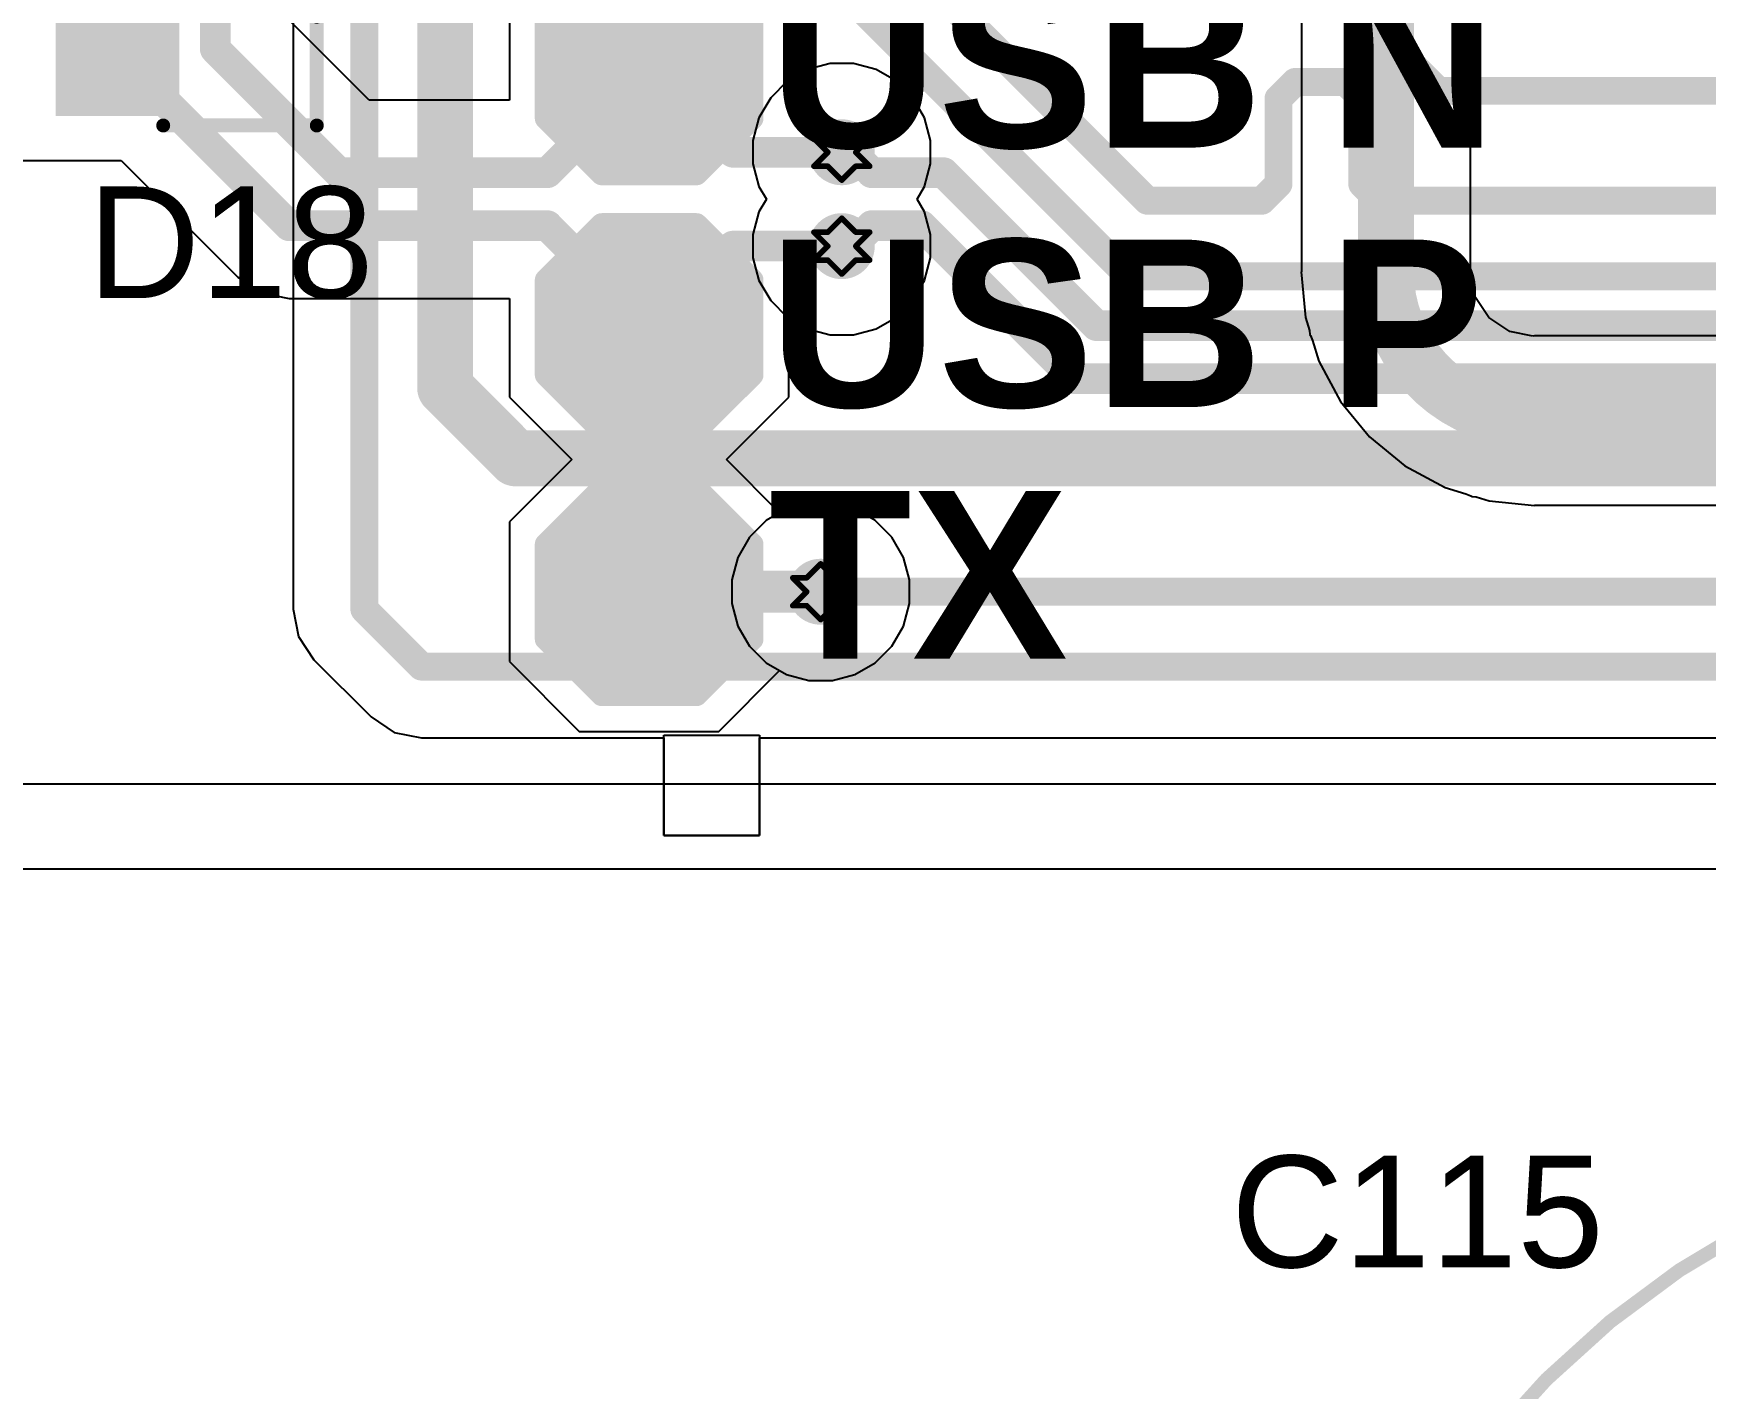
# Model space of a CAD drawing. Header units: inches. Extents: x -3 to 5437, y -3 to 5435.
# Drawn here: x 32.42 to 47.63, y 78.93 to 91.26 of the extents above; entities that cross this region are included whole.
import ezdxf

# ---------------------------------------------------------------- set-up
doc = ezdxf.new("R2010")
doc.units = ezdxf.units.IN
for name, color, linetype in [('Bottom Layer', 5, 'Continuous'), ('Drill Drawing', 1, 'Continuous'), ('GND', 16, 'Continuous'), ('PWR', 76, 'Continuous'), ('Top Layer', 1, 'Continuous'), ('Top Overlay', 2, 'Continuous'), ('Top Paste', 8, 'Continuous'), ('Top Solder', 216, 'Continuous'), ('Via Holes', 16, 'Continuous')]:
    doc.layers.add(name, color=color, linetype=linetype)
doc.styles.add('Arial', font='', dxfattribs={"height": 0.2})
doc.styles.add('Arial_Bold', font='', dxfattribs={"height": 0.2})
doc.styles.get('Arial').set_extended_font_data('Arial')
doc.styles.get('Arial_Bold').set_extended_font_data('Arial', bold=True)

# ---------------------------------------------------------------- blocks, each defined once
blk = doc.blocks.new('SCCU25B256SRB_36')
at = {"layer": 'Top Overlay'}
blk.add_lwpolyline([(8, 0, 0.127, 0.127, 1), (-8, 0, 0.127, 0.127, 1)], format="xyseb", close=True, dxfattribs=at)
blk = doc.blocks.new('T__________83')
at = {"layer": 'Top Layer'}
blk.add_hatch(color=1, dxfattribs=at).paths.add_polyline_path([(0.381, 0.762), (-0.381, 0.762), (-0.762, 0.381), (-0.762, -0.381), (-0.381, -0.762), (0.381, -0.762), (0.762, -0.381), (0.762, 0.381)])
at = {"layer": 'Top Paste'}
blk.add_hatch(color=8, dxfattribs=at).paths.add_polyline_path([(0.381, 0.762), (-0.381, 0.762), (-0.762, 0.381), (-0.762, -0.381), (-0.381, -0.762), (0.381, -0.762), (0.762, -0.381), (0.762, 0.381)])
at = {"layer": 'Top Solder'}
blk.add_hatch(color=216, dxfattribs=at).paths.add_polyline_path([(0.432, 0.864), (-0.432, 0.864), (-0.864, 0.432), (-0.864, -0.432), (-0.432, -0.864), (0.432, -0.864), (0.864, -0.432), (0.864, 0.432)])
at = {"layer": 'Top Overlay'}
for points in [[(-0.94, 0.432, 0.2, 0.2, 0), (-0.432, 0.94, 0.2, 0.2, 0)], [(-0.432, 0.94, 0.2, 0.2, 0), (0.432, 0.94, 0.2, 0.2, 0)], [(0.432, 0.94, 0.2, 0.2, 0), (0.94, 0.432, 0.2, 0.2, 0)], [(-0.94, -0.432, 0.2, 0.2, 0), (-0.94, 0.432, 0.2, 0.2, 0)], [(0.94, -0.432, 0.2, 0.2, 0), (0.94, 0.432, 0.2, 0.2, 0)], [(-0.94, -0.432, 0.2, 0.2, 0), (-0.432, -0.94, 0.2, 0.2, 0)], [(0.432, -0.94, 0.2, 0.2, 0), (0.94, -0.432, 0.2, 0.2, 0)], [(-0.432, -0.94, 0.2, 0.2, 0), (0.432, -0.94, 0.2, 0.2, 0)]]:
    blk.add_lwpolyline(points, format="xyseb", dxfattribs=at)
for points in [[(-0.482, 0.94, 0.1, 0.1, 1), (-0.382, 0.94, 0.1, 0.1, 1)], [(-0.482, 0.94, 0.1, 0.1, 1), (-0.382, 0.94, 0.1, 0.1, 1)], [(0.382, 0.94, 0.1, 0.1, 1), (0.482, 0.94, 0.1, 0.1, 1)], [(0.382, 0.94, 0.1, 0.1, 1), (0.482, 0.94, 0.1, 0.1, 1)], [(-0.99, 0.432, 0.1, 0.1, 1), (-0.89, 0.432, 0.1, 0.1, 1)], [(-0.99, 0.432, 0.1, 0.1, 1), (-0.89, 0.432, 0.1, 0.1, 1)], [(0.89, 0.432, 0.1, 0.1, 1), (0.99, 0.432, 0.1, 0.1, 1)], [(0.89, 0.432, 0.1, 0.1, 1), (0.99, 0.432, 0.1, 0.1, 1)], [(-0.99, -0.432, 0.1, 0.1, 1), (-0.89, -0.432, 0.1, 0.1, 1)], [(-0.99, -0.432, 0.1, 0.1, 1), (-0.89, -0.432, 0.1, 0.1, 1)], [(0.89, -0.432, 0.1, 0.1, 1), (0.99, -0.432, 0.1, 0.1, 1)], [(0.89, -0.432, 0.1, 0.1, 1), (0.99, -0.432, 0.1, 0.1, 1)], [(-0.482, -0.94, 0.1, 0.1, 1), (-0.382, -0.94, 0.1, 0.1, 1)], [(-0.482, -0.94, 0.1, 0.1, 1), (-0.382, -0.94, 0.1, 0.1, 1)], [(0.382, -0.94, 0.1, 0.1, 1), (0.482, -0.94, 0.1, 0.1, 1)], [(0.382, -0.94, 0.1, 0.1, 1), (0.482, -0.94, 0.1, 0.1, 1)]]:
    blk.add_lwpolyline(points, format="xyseb", close=True, dxfattribs=at)
blk = doc.blocks.new('T__________84')
at = {"layer": 'Top Layer'}
blk.add_hatch(color=1, dxfattribs=at).paths.add_polyline_path([(0.381, 0.762), (-0.381, 0.762), (-0.762, 0.381), (-0.762, -0.381), (-0.381, -0.762), (0.381, -0.762), (0.762, -0.381), (0.762, 0.381)])
at = {"layer": 'Top Paste'}
blk.add_hatch(color=8, dxfattribs=at).paths.add_polyline_path([(0.381, 0.762), (-0.381, 0.762), (-0.762, 0.381), (-0.762, -0.381), (-0.381, -0.762), (0.381, -0.762), (0.762, -0.381), (0.762, 0.381)])
at = {"layer": 'Top Solder'}
blk.add_hatch(color=216, dxfattribs=at).paths.add_polyline_path([(0.432, 0.864), (-0.432, 0.864), (-0.864, 0.432), (-0.864, -0.432), (-0.432, -0.864), (0.432, -0.864), (0.864, -0.432), (0.864, 0.432)])
at = {"layer": 'Top Overlay'}
for points in [[(-0.94, 0.432, 0.2, 0.2, 0), (-0.432, 0.94, 0.2, 0.2, 0)], [(-0.432, 0.94, 0.2, 0.2, 0), (0.432, 0.94, 0.2, 0.2, 0)], [(0.432, 0.94, 0.2, 0.2, 0), (0.94, 0.432, 0.2, 0.2, 0)], [(-0.94, -0.432, 0.2, 0.2, 0), (-0.94, 0.432, 0.2, 0.2, 0)], [(0.94, -0.432, 0.2, 0.2, 0), (0.94, 0.432, 0.2, 0.2, 0)], [(-0.94, -0.432, 0.2, 0.2, 0), (-0.432, -0.94, 0.2, 0.2, 0)], [(0.432, -0.94, 0.2, 0.2, 0), (0.94, -0.432, 0.2, 0.2, 0)], [(-0.432, -0.94, 0.2, 0.2, 0), (0.432, -0.94, 0.2, 0.2, 0)]]:
    blk.add_lwpolyline(points, format="xyseb", dxfattribs=at)
for points in [[(-0.482, 0.94, 0.1, 0.1, 1), (-0.382, 0.94, 0.1, 0.1, 1)], [(-0.482, 0.94, 0.1, 0.1, 1), (-0.382, 0.94, 0.1, 0.1, 1)], [(0.382, 0.94, 0.1, 0.1, 1), (0.482, 0.94, 0.1, 0.1, 1)], [(0.382, 0.94, 0.1, 0.1, 1), (0.482, 0.94, 0.1, 0.1, 1)], [(-0.99, 0.432, 0.1, 0.1, 1), (-0.89, 0.432, 0.1, 0.1, 1)], [(-0.99, 0.432, 0.1, 0.1, 1), (-0.89, 0.432, 0.1, 0.1, 1)], [(0.89, 0.432, 0.1, 0.1, 1), (0.99, 0.432, 0.1, 0.1, 1)], [(0.89, 0.432, 0.1, 0.1, 1), (0.99, 0.432, 0.1, 0.1, 1)], [(-0.99, -0.432, 0.1, 0.1, 1), (-0.89, -0.432, 0.1, 0.1, 1)], [(-0.99, -0.432, 0.1, 0.1, 1), (-0.89, -0.432, 0.1, 0.1, 1)], [(0.89, -0.432, 0.1, 0.1, 1), (0.99, -0.432, 0.1, 0.1, 1)], [(0.89, -0.432, 0.1, 0.1, 1), (0.99, -0.432, 0.1, 0.1, 1)], [(-0.482, -0.94, 0.1, 0.1, 1), (-0.382, -0.94, 0.1, 0.1, 1)], [(-0.482, -0.94, 0.1, 0.1, 1), (-0.382, -0.94, 0.1, 0.1, 1)], [(0.382, -0.94, 0.1, 0.1, 1), (0.482, -0.94, 0.1, 0.1, 1)], [(0.382, -0.94, 0.1, 0.1, 1), (0.482, -0.94, 0.1, 0.1, 1)]]:
    blk.add_lwpolyline(points, format="xyseb", close=True, dxfattribs=at)
blk = doc.blocks.new('T__________85')
at = {"layer": 'Top Layer'}
blk.add_hatch(color=1, dxfattribs=at).paths.add_polyline_path([(0.381, 0.762), (-0.381, 0.762), (-0.762, 0.381), (-0.762, -0.381), (-0.381, -0.762), (0.381, -0.762), (0.762, -0.381), (0.762, 0.381)])
at = {"layer": 'Top Paste'}
blk.add_hatch(color=8, dxfattribs=at).paths.add_polyline_path([(0.381, 0.762), (-0.381, 0.762), (-0.762, 0.381), (-0.762, -0.381), (-0.381, -0.762), (0.381, -0.762), (0.762, -0.381), (0.762, 0.381)])
at = {"layer": 'Top Solder'}
blk.add_hatch(color=216, dxfattribs=at).paths.add_polyline_path([(0.432, 0.864), (-0.432, 0.864), (-0.864, 0.432), (-0.864, -0.432), (-0.432, -0.864), (0.432, -0.864), (0.864, -0.432), (0.864, 0.432)])
at = {"layer": 'Top Overlay'}
for points in [[(-0.94, 0.432, 0.2, 0.2, 0), (-0.432, 0.94, 0.2, 0.2, 0)], [(-0.432, 0.94, 0.2, 0.2, 0), (0.432, 0.94, 0.2, 0.2, 0)], [(0.432, 0.94, 0.2, 0.2, 0), (0.94, 0.432, 0.2, 0.2, 0)], [(-0.94, -0.432, 0.2, 0.2, 0), (-0.94, 0.432, 0.2, 0.2, 0)], [(0.94, -0.432, 0.2, 0.2, 0), (0.94, 0.432, 0.2, 0.2, 0)], [(-0.94, -0.432, 0.2, 0.2, 0), (-0.432, -0.94, 0.2, 0.2, 0)], [(0.432, -0.94, 0.2, 0.2, 0), (0.94, -0.432, 0.2, 0.2, 0)], [(-0.432, -0.94, 0.2, 0.2, 0), (0.432, -0.94, 0.2, 0.2, 0)]]:
    blk.add_lwpolyline(points, format="xyseb", dxfattribs=at)
for points in [[(-0.482, 0.94, 0.1, 0.1, 1), (-0.382, 0.94, 0.1, 0.1, 1)], [(-0.482, 0.94, 0.1, 0.1, 1), (-0.382, 0.94, 0.1, 0.1, 1)], [(0.382, 0.94, 0.1, 0.1, 1), (0.482, 0.94, 0.1, 0.1, 1)], [(0.382, 0.94, 0.1, 0.1, 1), (0.482, 0.94, 0.1, 0.1, 1)], [(-0.99, 0.432, 0.1, 0.1, 1), (-0.89, 0.432, 0.1, 0.1, 1)], [(-0.99, 0.432, 0.1, 0.1, 1), (-0.89, 0.432, 0.1, 0.1, 1)], [(0.89, 0.432, 0.1, 0.1, 1), (0.99, 0.432, 0.1, 0.1, 1)], [(0.89, 0.432, 0.1, 0.1, 1), (0.99, 0.432, 0.1, 0.1, 1)], [(-0.99, -0.432, 0.1, 0.1, 1), (-0.89, -0.432, 0.1, 0.1, 1)], [(-0.99, -0.432, 0.1, 0.1, 1), (-0.89, -0.432, 0.1, 0.1, 1)], [(0.89, -0.432, 0.1, 0.1, 1), (0.99, -0.432, 0.1, 0.1, 1)], [(0.89, -0.432, 0.1, 0.1, 1), (0.99, -0.432, 0.1, 0.1, 1)], [(-0.482, -0.94, 0.1, 0.1, 1), (-0.382, -0.94, 0.1, 0.1, 1)], [(-0.482, -0.94, 0.1, 0.1, 1), (-0.382, -0.94, 0.1, 0.1, 1)], [(0.382, -0.94, 0.1, 0.1, 1), (0.482, -0.94, 0.1, 0.1, 1)], [(0.382, -0.94, 0.1, 0.1, 1), (0.482, -0.94, 0.1, 0.1, 1)]]:
    blk.add_lwpolyline(points, format="xyseb", close=True, dxfattribs=at)
blk = doc.blocks.new('S___23_203')
at = {"layer": 'Top Layer'}
for points in [[(-0.41, 1.46), (0.41, 1.46), (0.41, 0.54), (-0.41, 0.54)], [(-1.36, -0.54), (-0.54, -0.54), (-0.54, -1.46), (-1.36, -1.46)], [(0.54, -0.54), (1.36, -0.54), (1.36, -1.46), (0.54, -1.46)]]:
    blk.add_hatch(color=1, dxfattribs=at).paths.add_polyline_path(points)
at = {"layer": 'Top Paste'}
for points in [[(-0.41, 1.46), (0.41, 1.46), (0.41, 0.54), (-0.41, 0.54)], [(-1.36, -0.54), (-0.54, -0.54), (-0.54, -1.46), (-1.36, -1.46)], [(0.54, -0.54), (1.36, -0.54), (1.36, -1.46), (0.54, -1.46)]]:
    blk.add_hatch(color=8, dxfattribs=at).paths.add_polyline_path(points)
at = {"layer": 'Top Solder'}
for points in [[(-0.512, 1.562), (0.512, 1.562), (0.512, 0.438), (-0.512, 0.438)], [(-1.462, -0.438), (-0.438, -0.438), (-0.438, -1.562), (-1.462, -1.562)], [(0.438, -0.438), (1.462, -0.438), (1.462, -1.562), (0.438, -1.562)]]:
    blk.add_hatch(color=216, dxfattribs=at).paths.add_polyline_path(points)
at = {"layer": 'Top Overlay'}
for points in [[(-1.549, -0.584, 0.127, 0.127, 0), (-1.549, 0.813, 0.127, 0.127, 0)], [(-0.559, 0.813, 0.127, 0.127, 0), (-1.549, 0.813, 0.127, 0.127, 0)], [(1.549, 0.813, 0.127, 0.127, 0), (0.559, 0.813, 0.127, 0.127, 0)], [(1.549, -0.584, 0.127, 0.127, 0), (1.549, 0.813, 0.127, 0.127, 0)], [(0.33, -0.787, 0.127, 0.127, 0), (-0.33, -0.787, 0.127, 0.127, 0)], [(-1.549, -1.168, 0.127, 0.127, 0), (-1.676, -1.041, 0.127, 0.127, 0)], [(-1.676, -1.295, 0.127, 0.127, 0), (-1.676, -1.041, 0.127, 0.127, 0)], [(-1.676, -1.295, 0.127, 0.127, 0), (-1.549, -1.168, 0.127, 0.127, 0)]]:
    blk.add_lwpolyline(points, format="xyseb", dxfattribs=at)
for points in [[(-1.581, 0.813, 0.0635, 0.0635, 1), (-1.518, 0.813, 0.0635, 0.0635, 1)], [(-1.581, 0.813, 0.0635, 0.0635, 1), (-1.518, 0.813, 0.0635, 0.0635, 1)], [(-0.591, 0.813, 0.0635, 0.0635, 1), (-0.527, 0.813, 0.0635, 0.0635, 1)], [(0.527, 0.813, 0.0635, 0.0635, 1), (0.591, 0.813, 0.0635, 0.0635, 1)], [(1.518, 0.813, 0.0635, 0.0635, 1), (1.581, 0.813, 0.0635, 0.0635, 1)], [(1.518, 0.813, 0.0635, 0.0635, 1), (1.581, 0.813, 0.0635, 0.0635, 1)], [(-1.581, -0.584, 0.0635, 0.0635, 1), (-1.518, -0.584, 0.0635, 0.0635, 1)], [(1.518, -0.584, 0.0635, 0.0635, 1), (1.581, -0.584, 0.0635, 0.0635, 1)], [(-0.362, -0.787, 0.0635, 0.0635, 1), (-0.298, -0.787, 0.0635, 0.0635, 1)], [(0.298, -0.787, 0.0635, 0.0635, 1), (0.362, -0.787, 0.0635, 0.0635, 1)], [(-1.708, -1.041, 0.0635, 0.0635, 1), (-1.645, -1.041, 0.0635, 0.0635, 1)], [(-1.708, -1.041, 0.0635, 0.0635, 1), (-1.645, -1.041, 0.0635, 0.0635, 1)], [(-1.581, -1.168, 0.0635, 0.0635, 1), (-1.518, -1.168, 0.0635, 0.0635, 1)], [(-1.581, -1.168, 0.0635, 0.0635, 1), (-1.518, -1.168, 0.0635, 0.0635, 1)], [(-1.708, -1.295, 0.0635, 0.0635, 1), (-1.645, -1.295, 0.0635, 0.0635, 1)], [(-1.708, -1.295, 0.0635, 0.0635, 1), (-1.645, -1.295, 0.0635, 0.0635, 1)]]:
    blk.add_lwpolyline(points, format="xyseb", close=True, dxfattribs=at)

msp = doc.modelspace()

# ---------------------------------------------------------------- hatches: boundary and pattern name
at = {"layer": 'Bottom Layer'}
h = msp.add_hatch(color=5, dxfattribs=at)
edge = h.paths.add_edge_path()
edge.add_arc((39.776, 90.18), 0.3, 0, 360)
h = msp.add_hatch(color=5, dxfattribs=at)
edge = h.paths.add_edge_path()
edge.add_arc((39.776, 89.326), 0.3, 0, 360)
h = msp.add_hatch(color=5, dxfattribs=at)
edge = h.paths.add_edge_path()
edge.add_arc((39.584, 86.182), 0.3, 0, 360)
at = {"layer": 'GND'}
h = msp.add_hatch(color=16, dxfattribs=at)
edge = h.paths.add_edge_path()
edge.add_arc((39.776, 90.18), 0.3, 0, 360)
h = msp.add_hatch(color=16, dxfattribs=at)
edge = h.paths.add_edge_path()
edge.add_arc((39.776, 89.326), 0.3, 0, 360)
h = msp.add_hatch(color=16, dxfattribs=at)
edge = h.paths.add_edge_path()
edge.add_arc((39.584, 86.182), 0.3, 0, 360)
at = {"layer": 'PWR'}
h = msp.add_hatch(color=76, dxfattribs=at)
edge = h.paths.add_edge_path()
edge.add_arc((39.776, 90.18), 0.3, 0, 360)
h = msp.add_hatch(color=76, dxfattribs=at)
edge = h.paths.add_edge_path()
edge.add_arc((39.776, 89.326), 0.3, 0, 360)
h = msp.add_hatch(color=76, dxfattribs=at)
edge = h.paths.add_edge_path()
edge.add_arc((39.584, 86.182), 0.3, 0, 360)
at = {"layer": 'Top Layer'}
h = msp.add_hatch(color=1, dxfattribs=at)
edge = h.paths.add_edge_path()
edge.add_arc((39.776, 90.18), 0.3, 0, 360)
h = msp.add_hatch(color=1, dxfattribs=at)
edge = h.paths.add_edge_path()
edge.add_arc((39.776, 89.326), 0.3, 0, 360)
h = msp.add_hatch(color=1, dxfattribs=at)
edge = h.paths.add_edge_path()
edge.add_arc((39.584, 86.182), 0.3, 0, 360)
at = {"layer": 'Via Holes'}
h = msp.add_hatch(color=7, dxfattribs=at)
edge = h.paths.add_edge_path()
edge.add_arc((39.776, 90.18), 0.15, 0, 360)
h = msp.add_hatch(color=7, dxfattribs=at)
edge = h.paths.add_edge_path()
edge.add_arc((39.776, 89.326), 0.15, 0, 360)
h = msp.add_hatch(color=7, dxfattribs=at)
edge = h.paths.add_edge_path()
edge.add_arc((39.584, 86.182), 0.15, 0, 360)

# ---------------------------------------------------------------- linework, layer by layer
at = {"layer": 'Bottom Layer'}
for p, q in [((34.786, 96.762), (34.786, 86.022)), ((34.786, 86.022), (34.835, 85.774)), ((34.835, 85.774), (34.975, 85.564)), ((34.975, 85.564), (35.496, 85.043)), ((35.496, 85.043), (35.706, 84.903)), ((35.706, 84.903), (35.954, 84.854)), ((38.158, 83.964), (38.158, 84.878)), ((38.158, 84.878), (39.027, 84.878)), ((39.027, 84.878), (39.027, 83.964)), ((35.954, 84.854), (38.158, 84.854)), ((38.158, 84.854), (38.158, 83.964)), ((39.027, 83.964), (39.027, 84.854)), ((39.027, 84.854), (63.81, 84.854)), ((39.027, 83.964), (38.158, 83.964)), ((38.158, 83.964), (39.027, 83.964))]:
    msp.add_line(p, q, dxfattribs=at)
for points in [[(35.433, 86.022, 0.254, 0.254, 0), (35.433, 97.257, 0.254, 0.254, 0)], [(36.168, 88.037, 0.508, 0.508, 0), (36.168, 95.723, 0.508, 0.508, 0)], [(40.006, 92.289, 0.254, 0.254, 0), (42.556, 89.739, 0.254, 0.254, 0)], [(39.483, 91.956, 0.254, 0.254, 0), (42.387, 89.052, 0.254, 0.254, 0)], [(44.45, 91.491, 0.254, 0.254, 0), (45.202, 90.739, 0.254, 0.254, 0)], [(43.749, 90.668, 0.254, 0.254, 0), (43.901, 90.82, 0.254, 0.254, 0)], [(43.901, 90.82, 0.254, 0.254, 0), (44.358, 90.82, 0.254, 0.254, 0)], [(44.358, 90.82, 0.254, 0.254, 0), (44.511, 90.668, 0.254, 0.254, 0)], [(45.202, 90.739, 0.254, 0.254, 0), (50.501, 90.739, 0.254, 0.254, 0)], [(43.749, 89.892, 0.254, 0.254, 0), (43.749, 90.668, 0.254, 0.254, 0)], [(44.511, 89.892, 0.254, 0.254, 0), (44.511, 90.668, 0.254, 0.254, 0)], [(39.776, 90.18, 0.279, 0.279, 0), (39.863, 90.18, 0.279, 0.279, 0)], [(39.863, 90.18, 0.279, 0.279, 0), (40.049, 89.994, 0.279, 0.279, 0)], [(40.049, 89.994, 0.279, 0.279, 0), (40.702, 89.994, 0.279, 0.279, 0)], [(40.702, 89.994, 0.279, 0.279, 0), (42.093, 88.603, 0.279, 0.279, 0)], [(43.596, 89.739, 0.254, 0.254, 0), (43.749, 89.892, 0.254, 0.254, 0)], [(44.511, 89.892, 0.254, 0.254, 0), (44.663, 89.739, 0.254, 0.254, 0)], [(42.556, 89.739, 0.254, 0.254, 0), (43.469, 89.739, 0.254, 0.254, 0)], [(43.469, 89.739, 0.254, 0.254, 0), (43.596, 89.739, 0.254, 0.254, 0)], [(44.663, 89.739, 0.254, 0.254, 0), (46.48, 89.739, 0.254, 0.254, 0)], [(46.48, 89.739, 0.254, 0.254, 0), (50.501, 89.739, 0.254, 0.254, 0)], [(39.863, 89.326, 0.279, 0.279, 0), (40.049, 89.512, 0.279, 0.279, 0)], [(40.049, 89.512, 0.279, 0.279, 0), (40.502, 89.512, 0.279, 0.279, 0)], [(40.502, 89.512, 0.279, 0.279, 0), (41.893, 88.121, 0.279, 0.279, 0)], [(39.776, 89.326, 0.279, 0.279, 0), (39.863, 89.326, 0.279, 0.279, 0)], [(42.387, 89.052, 0.254, 0.254, 0), (51.919, 89.052, 0.254, 0.254, 0)], [(42.093, 88.603, 0.279, 0.279, 0), (52.098, 88.603, 0.279, 0.279, 0)], [(36.168, 88.037, 0.508, 0.508, 0), (36.809, 87.395, 0.508, 0.508, 0)], [(41.893, 88.121, 0.279, 0.279, 0), (52.298, 88.121, 0.279, 0.279, 0)], [(36.809, 87.395, 0.508, 0.508, 0), (53.067, 87.395, 0.508, 0.508, 0)], [(39.584, 86.182, 0.254, 0.254, 0), (53.242, 86.182, 0.254, 0.254, 0)], [(35.433, 86.022, 0.254, 0.254, 0), (35.954, 85.501, 0.254, 0.254, 0)], [(35.954, 85.501, 0.254, 0.254, 0), (63.81, 85.501, 0.254, 0.254, 0)]]:
    msp.add_lwpolyline(points, format="xyseb", dxfattribs=at)
for points in [[(43.837, 90.82, 0.127, 0.127, 1), (43.964, 90.82, 0.127, 0.127, 1)], [(43.837, 90.82, 0.127, 0.127, 1), (43.964, 90.82, 0.127, 0.127, 1)], [(44.295, 90.82, 0.127, 0.127, 1), (44.422, 90.82, 0.127, 0.127, 1)], [(44.295, 90.82, 0.127, 0.127, 1), (44.422, 90.82, 0.127, 0.127, 1)], [(45.138, 90.739, 0.127, 0.127, 1), (45.265, 90.739, 0.127, 0.127, 1)], [(45.138, 90.739, 0.127, 0.127, 1), (45.265, 90.739, 0.127, 0.127, 1)], [(43.685, 90.668, 0.127, 0.127, 1), (43.812, 90.668, 0.127, 0.127, 1)], [(43.685, 90.668, 0.127, 0.127, 1), (43.812, 90.668, 0.127, 0.127, 1)], [(44.447, 90.668, 0.127, 0.127, 1), (44.574, 90.668, 0.127, 0.127, 1)], [(44.447, 90.668, 0.127, 0.127, 1), (44.574, 90.668, 0.127, 0.127, 1)], [(39.707, 90.18, 0.14, 0.14, 1), (39.846, 90.18, 0.14, 0.14, 1)], [(39.793, 90.18, 0.14, 0.14, 1), (39.933, 90.18, 0.14, 0.14, 1)], [(39.793, 90.18, 0.14, 0.14, 1), (39.933, 90.18, 0.14, 0.14, 1)], [(39.979, 89.994, 0.14, 0.14, 1), (40.119, 89.994, 0.14, 0.14, 1)], [(39.979, 89.994, 0.14, 0.14, 1), (40.119, 89.994, 0.14, 0.14, 1)], [(40.632, 89.994, 0.14, 0.14, 1), (40.772, 89.994, 0.14, 0.14, 1)], [(40.632, 89.994, 0.14, 0.14, 1), (40.772, 89.994, 0.14, 0.14, 1)], [(43.685, 89.892, 0.127, 0.127, 1), (43.812, 89.892, 0.127, 0.127, 1)], [(43.685, 89.892, 0.127, 0.127, 1), (43.812, 89.892, 0.127, 0.127, 1)], [(44.447, 89.892, 0.127, 0.127, 1), (44.574, 89.892, 0.127, 0.127, 1)], [(44.447, 89.892, 0.127, 0.127, 1), (44.574, 89.892, 0.127, 0.127, 1)], [(42.492, 89.739, 0.127, 0.127, 1), (42.619, 89.739, 0.127, 0.127, 1)], [(42.492, 89.739, 0.127, 0.127, 1), (42.619, 89.739, 0.127, 0.127, 1)], [(43.406, 89.739, 0.127, 0.127, 1), (43.533, 89.739, 0.127, 0.127, 1)], [(43.406, 89.739, 0.127, 0.127, 1), (43.533, 89.739, 0.127, 0.127, 1)], [(43.533, 89.739, 0.127, 0.127, 1), (43.66, 89.739, 0.127, 0.127, 1)], [(43.533, 89.739, 0.127, 0.127, 1), (43.66, 89.739, 0.127, 0.127, 1)], [(44.599, 89.739, 0.127, 0.127, 1), (44.726, 89.739, 0.127, 0.127, 1)], [(44.599, 89.739, 0.127, 0.127, 1), (44.726, 89.739, 0.127, 0.127, 1)], [(46.417, 89.739, 0.127, 0.127, 1), (46.544, 89.739, 0.127, 0.127, 1)], [(46.417, 89.739, 0.127, 0.127, 1), (46.544, 89.739, 0.127, 0.127, 1)], [(39.979, 89.512, 0.14, 0.14, 1), (40.119, 89.512, 0.14, 0.14, 1)], [(39.979, 89.512, 0.14, 0.14, 1), (40.119, 89.512, 0.14, 0.14, 1)], [(40.432, 89.512, 0.14, 0.14, 1), (40.572, 89.512, 0.14, 0.14, 1)], [(40.432, 89.512, 0.14, 0.14, 1), (40.572, 89.512, 0.14, 0.14, 1)], [(39.707, 89.326, 0.14, 0.14, 1), (39.846, 89.326, 0.14, 0.14, 1)], [(39.793, 89.326, 0.14, 0.14, 1), (39.933, 89.326, 0.14, 0.14, 1)], [(39.793, 89.326, 0.14, 0.14, 1), (39.933, 89.326, 0.14, 0.14, 1)], [(42.323, 89.052, 0.127, 0.127, 1), (42.45, 89.052, 0.127, 0.127, 1)], [(42.323, 89.052, 0.127, 0.127, 1), (42.45, 89.052, 0.127, 0.127, 1)], [(42.023, 88.603, 0.14, 0.14, 1), (42.163, 88.603, 0.14, 0.14, 1)], [(42.023, 88.603, 0.14, 0.14, 1), (42.163, 88.603, 0.14, 0.14, 1)], [(36.041, 88.037, 0.254, 0.254, 1), (36.295, 88.037, 0.254, 0.254, 1)], [(36.041, 88.037, 0.254, 0.254, 1), (36.295, 88.037, 0.254, 0.254, 1)], [(41.823, 88.121, 0.14, 0.14, 1), (41.963, 88.121, 0.14, 0.14, 1)], [(41.823, 88.121, 0.14, 0.14, 1), (41.963, 88.121, 0.14, 0.14, 1)], [(36.682, 87.395, 0.254, 0.254, 1), (36.936, 87.395, 0.254, 0.254, 1)], [(36.682, 87.395, 0.254, 0.254, 1), (36.936, 87.395, 0.254, 0.254, 1)], [(39.521, 86.182, 0.127, 0.127, 1), (39.648, 86.182, 0.127, 0.127, 1)], [(35.37, 86.022, 0.127, 0.127, 1), (35.496, 86.022, 0.127, 0.127, 1)], [(35.37, 86.022, 0.127, 0.127, 1), (35.496, 86.022, 0.127, 0.127, 1)], [(35.89, 85.501, 0.127, 0.127, 1), (36.017, 85.501, 0.127, 0.127, 1)], [(35.89, 85.501, 0.127, 0.127, 1), (36.017, 85.501, 0.127, 0.127, 1)]]:
    msp.add_lwpolyline(points, format="xyseb", close=True, dxfattribs=at)
at = {"layer": 'Drill Drawing'}
for points in [[(39.649, 90.307, 0.0508, 0.0508, 0), (39.776, 90.434, 0.0508, 0.0508, 0)], [(39.776, 90.434, 0.0508, 0.0508, 0), (39.903, 90.307, 0.0508, 0.0508, 0)], [(39.522, 90.307, 0.0508, 0.0508, 0), (39.649, 90.18, 0.0508, 0.0508, 0)], [(39.522, 90.307, 0.0508, 0.0508, 0), (39.649, 90.307, 0.0508, 0.0508, 0)], [(39.522, 90.053, 0.0508, 0.0508, 0), (39.649, 90.18, 0.0508, 0.0508, 0)], [(39.903, 90.307, 0.0508, 0.0508, 0), (40.03, 90.307, 0.0508, 0.0508, 0)], [(39.903, 90.18, 0.0508, 0.0508, 0), (40.03, 90.307, 0.0508, 0.0508, 0)], [(39.903, 90.18, 0.0508, 0.0508, 0), (40.03, 90.053, 0.0508, 0.0508, 0)], [(39.522, 90.053, 0.0508, 0.0508, 0), (39.649, 90.053, 0.0508, 0.0508, 0)], [(39.649, 90.053, 0.0508, 0.0508, 0), (39.776, 89.926, 0.0508, 0.0508, 0)], [(39.776, 89.926, 0.0508, 0.0508, 0), (39.903, 90.053, 0.0508, 0.0508, 0)], [(39.903, 90.053, 0.0508, 0.0508, 0), (40.03, 90.053, 0.0508, 0.0508, 0)], [(39.649, 89.453, 0.0508, 0.0508, 0), (39.776, 89.58, 0.0508, 0.0508, 0)], [(39.776, 89.58, 0.0508, 0.0508, 0), (39.903, 89.453, 0.0508, 0.0508, 0)], [(39.522, 89.453, 0.0508, 0.0508, 0), (39.649, 89.326, 0.0508, 0.0508, 0)], [(39.522, 89.453, 0.0508, 0.0508, 0), (39.649, 89.453, 0.0508, 0.0508, 0)], [(39.903, 89.453, 0.0508, 0.0508, 0), (40.03, 89.453, 0.0508, 0.0508, 0)], [(39.903, 89.326, 0.0508, 0.0508, 0), (40.03, 89.453, 0.0508, 0.0508, 0)], [(39.522, 89.199, 0.0508, 0.0508, 0), (39.649, 89.326, 0.0508, 0.0508, 0)], [(39.903, 89.326, 0.0508, 0.0508, 0), (40.03, 89.199, 0.0508, 0.0508, 0)], [(39.522, 89.199, 0.0508, 0.0508, 0), (39.649, 89.199, 0.0508, 0.0508, 0)], [(39.649, 89.199, 0.0508, 0.0508, 0), (39.776, 89.072, 0.0508, 0.0508, 0)], [(39.776, 89.072, 0.0508, 0.0508, 0), (39.903, 89.199, 0.0508, 0.0508, 0)], [(39.903, 89.199, 0.0508, 0.0508, 0), (40.03, 89.199, 0.0508, 0.0508, 0)], [(39.457, 86.309, 0.0508, 0.0508, 0), (39.584, 86.436, 0.0508, 0.0508, 0)], [(39.584, 86.436, 0.0508, 0.0508, 0), (39.711, 86.309, 0.0508, 0.0508, 0)], [(39.33, 86.309, 0.0508, 0.0508, 0), (39.457, 86.182, 0.0508, 0.0508, 0)], [(39.33, 86.309, 0.0508, 0.0508, 0), (39.457, 86.309, 0.0508, 0.0508, 0)], [(39.711, 86.309, 0.0508, 0.0508, 0), (39.838, 86.309, 0.0508, 0.0508, 0)], [(39.711, 86.182, 0.0508, 0.0508, 0), (39.838, 86.309, 0.0508, 0.0508, 0)], [(39.33, 86.055, 0.0508, 0.0508, 0), (39.457, 86.182, 0.0508, 0.0508, 0)], [(39.711, 86.182, 0.0508, 0.0508, 0), (39.838, 86.055, 0.0508, 0.0508, 0)], [(39.33, 86.055, 0.0508, 0.0508, 0), (39.457, 86.055, 0.0508, 0.0508, 0)], [(39.457, 86.055, 0.0508, 0.0508, 0), (39.584, 85.928, 0.0508, 0.0508, 0)], [(39.584, 85.928, 0.0508, 0.0508, 0), (39.711, 86.055, 0.0508, 0.0508, 0)], [(39.711, 86.055, 0.0508, 0.0508, 0), (39.838, 86.055, 0.0508, 0.0508, 0)]]:
    msp.add_lwpolyline(points, format="xyseb", dxfattribs=at)
for points in [[(39.764, 90.434, 0.0254, 0.0254, 1), (39.789, 90.434, 0.0254, 0.0254, 1)], [(39.764, 90.434, 0.0254, 0.0254, 1), (39.789, 90.434, 0.0254, 0.0254, 1)], [(39.51, 90.307, 0.0254, 0.0254, 1), (39.535, 90.307, 0.0254, 0.0254, 1)], [(39.51, 90.307, 0.0254, 0.0254, 1), (39.535, 90.307, 0.0254, 0.0254, 1)], [(39.637, 90.307, 0.0254, 0.0254, 1), (39.662, 90.307, 0.0254, 0.0254, 1)], [(39.637, 90.307, 0.0254, 0.0254, 1), (39.662, 90.307, 0.0254, 0.0254, 1)], [(39.637, 90.18, 0.0254, 0.0254, 1), (39.662, 90.18, 0.0254, 0.0254, 1)], [(39.637, 90.18, 0.0254, 0.0254, 1), (39.662, 90.18, 0.0254, 0.0254, 1)], [(39.891, 90.307, 0.0254, 0.0254, 1), (39.916, 90.307, 0.0254, 0.0254, 1)], [(39.891, 90.307, 0.0254, 0.0254, 1), (39.916, 90.307, 0.0254, 0.0254, 1)], [(39.891, 90.18, 0.0254, 0.0254, 1), (39.916, 90.18, 0.0254, 0.0254, 1)], [(39.891, 90.18, 0.0254, 0.0254, 1), (39.916, 90.18, 0.0254, 0.0254, 1)], [(40.018, 90.307, 0.0254, 0.0254, 1), (40.043, 90.307, 0.0254, 0.0254, 1)], [(40.018, 90.307, 0.0254, 0.0254, 1), (40.043, 90.307, 0.0254, 0.0254, 1)], [(39.51, 90.053, 0.0254, 0.0254, 1), (39.535, 90.053, 0.0254, 0.0254, 1)], [(39.51, 90.053, 0.0254, 0.0254, 1), (39.535, 90.053, 0.0254, 0.0254, 1)], [(39.637, 90.053, 0.0254, 0.0254, 1), (39.662, 90.053, 0.0254, 0.0254, 1)], [(39.637, 90.053, 0.0254, 0.0254, 1), (39.662, 90.053, 0.0254, 0.0254, 1)], [(39.891, 90.053, 0.0254, 0.0254, 1), (39.916, 90.053, 0.0254, 0.0254, 1)], [(39.891, 90.053, 0.0254, 0.0254, 1), (39.916, 90.053, 0.0254, 0.0254, 1)], [(40.018, 90.053, 0.0254, 0.0254, 1), (40.043, 90.053, 0.0254, 0.0254, 1)], [(40.018, 90.053, 0.0254, 0.0254, 1), (40.043, 90.053, 0.0254, 0.0254, 1)], [(39.764, 89.926, 0.0254, 0.0254, 1), (39.789, 89.926, 0.0254, 0.0254, 1)], [(39.764, 89.926, 0.0254, 0.0254, 1), (39.789, 89.926, 0.0254, 0.0254, 1)], [(39.764, 89.58, 0.0254, 0.0254, 1), (39.789, 89.58, 0.0254, 0.0254, 1)], [(39.764, 89.58, 0.0254, 0.0254, 1), (39.789, 89.58, 0.0254, 0.0254, 1)], [(39.51, 89.453, 0.0254, 0.0254, 1), (39.535, 89.453, 0.0254, 0.0254, 1)], [(39.51, 89.453, 0.0254, 0.0254, 1), (39.535, 89.453, 0.0254, 0.0254, 1)], [(39.637, 89.453, 0.0254, 0.0254, 1), (39.662, 89.453, 0.0254, 0.0254, 1)], [(39.637, 89.453, 0.0254, 0.0254, 1), (39.662, 89.453, 0.0254, 0.0254, 1)], [(39.891, 89.453, 0.0254, 0.0254, 1), (39.916, 89.453, 0.0254, 0.0254, 1)], [(39.891, 89.453, 0.0254, 0.0254, 1), (39.916, 89.453, 0.0254, 0.0254, 1)], [(40.018, 89.453, 0.0254, 0.0254, 1), (40.043, 89.453, 0.0254, 0.0254, 1)], [(40.018, 89.453, 0.0254, 0.0254, 1), (40.043, 89.453, 0.0254, 0.0254, 1)], [(39.637, 89.326, 0.0254, 0.0254, 1), (39.662, 89.326, 0.0254, 0.0254, 1)], [(39.637, 89.326, 0.0254, 0.0254, 1), (39.662, 89.326, 0.0254, 0.0254, 1)], [(39.891, 89.326, 0.0254, 0.0254, 1), (39.916, 89.326, 0.0254, 0.0254, 1)], [(39.891, 89.326, 0.0254, 0.0254, 1), (39.916, 89.326, 0.0254, 0.0254, 1)], [(39.51, 89.199, 0.0254, 0.0254, 1), (39.535, 89.199, 0.0254, 0.0254, 1)], [(39.51, 89.199, 0.0254, 0.0254, 1), (39.535, 89.199, 0.0254, 0.0254, 1)], [(39.637, 89.199, 0.0254, 0.0254, 1), (39.662, 89.199, 0.0254, 0.0254, 1)], [(39.637, 89.199, 0.0254, 0.0254, 1), (39.662, 89.199, 0.0254, 0.0254, 1)], [(39.891, 89.199, 0.0254, 0.0254, 1), (39.916, 89.199, 0.0254, 0.0254, 1)], [(39.891, 89.199, 0.0254, 0.0254, 1), (39.916, 89.199, 0.0254, 0.0254, 1)], [(40.018, 89.199, 0.0254, 0.0254, 1), (40.043, 89.199, 0.0254, 0.0254, 1)], [(40.018, 89.199, 0.0254, 0.0254, 1), (40.043, 89.199, 0.0254, 0.0254, 1)], [(39.764, 89.072, 0.0254, 0.0254, 1), (39.789, 89.072, 0.0254, 0.0254, 1)], [(39.764, 89.072, 0.0254, 0.0254, 1), (39.789, 89.072, 0.0254, 0.0254, 1)], [(39.572, 86.436, 0.0254, 0.0254, 1), (39.597, 86.436, 0.0254, 0.0254, 1)], [(39.572, 86.436, 0.0254, 0.0254, 1), (39.597, 86.436, 0.0254, 0.0254, 1)], [(39.318, 86.309, 0.0254, 0.0254, 1), (39.343, 86.309, 0.0254, 0.0254, 1)], [(39.318, 86.309, 0.0254, 0.0254, 1), (39.343, 86.309, 0.0254, 0.0254, 1)], [(39.445, 86.309, 0.0254, 0.0254, 1), (39.47, 86.309, 0.0254, 0.0254, 1)], [(39.445, 86.309, 0.0254, 0.0254, 1), (39.47, 86.309, 0.0254, 0.0254, 1)], [(39.699, 86.309, 0.0254, 0.0254, 1), (39.724, 86.309, 0.0254, 0.0254, 1)], [(39.699, 86.309, 0.0254, 0.0254, 1), (39.724, 86.309, 0.0254, 0.0254, 1)], [(39.826, 86.309, 0.0254, 0.0254, 1), (39.851, 86.309, 0.0254, 0.0254, 1)], [(39.826, 86.309, 0.0254, 0.0254, 1), (39.851, 86.309, 0.0254, 0.0254, 1)], [(39.445, 86.182, 0.0254, 0.0254, 1), (39.47, 86.182, 0.0254, 0.0254, 1)], [(39.445, 86.182, 0.0254, 0.0254, 1), (39.47, 86.182, 0.0254, 0.0254, 1)], [(39.699, 86.182, 0.0254, 0.0254, 1), (39.724, 86.182, 0.0254, 0.0254, 1)], [(39.699, 86.182, 0.0254, 0.0254, 1), (39.724, 86.182, 0.0254, 0.0254, 1)], [(39.318, 86.055, 0.0254, 0.0254, 1), (39.343, 86.055, 0.0254, 0.0254, 1)], [(39.318, 86.055, 0.0254, 0.0254, 1), (39.343, 86.055, 0.0254, 0.0254, 1)], [(39.445, 86.055, 0.0254, 0.0254, 1), (39.47, 86.055, 0.0254, 0.0254, 1)], [(39.445, 86.055, 0.0254, 0.0254, 1), (39.47, 86.055, 0.0254, 0.0254, 1)], [(39.572, 85.928, 0.0254, 0.0254, 1), (39.597, 85.928, 0.0254, 0.0254, 1)], [(39.572, 85.928, 0.0254, 0.0254, 1), (39.597, 85.928, 0.0254, 0.0254, 1)], [(39.699, 86.055, 0.0254, 0.0254, 1), (39.724, 86.055, 0.0254, 0.0254, 1)], [(39.699, 86.055, 0.0254, 0.0254, 1), (39.724, 86.055, 0.0254, 0.0254, 1)], [(39.826, 86.055, 0.0254, 0.0254, 1), (39.851, 86.055, 0.0254, 0.0254, 1)], [(39.826, 86.055, 0.0254, 0.0254, 1), (39.851, 86.055, 0.0254, 0.0254, 1)]]:
    msp.add_lwpolyline(points, format="xyseb", close=True, dxfattribs=at)
at = {"layer": 'GND'}
for p, q in [((39.67, 90.988), (39.465, 90.933)), ((39.883, 90.988), (39.67, 90.988)), ((40.088, 90.933), (39.883, 90.988)), ((39.28, 90.827), (39.13, 90.676)), ((39.465, 90.933), (39.28, 90.827)), ((40.273, 90.827), (40.088, 90.933)), ((40.423, 90.676), (40.273, 90.827)), ((39.13, 90.676), (39.023, 90.492)), ((40.529, 90.492), (40.423, 90.676)), ((39.023, 90.492), (38.968, 90.287)), ((40.584, 90.287), (40.529, 90.492)), ((38.968, 90.287), (38.968, 90.074)), ((40.584, 90.074), (40.584, 90.287)), ((38.968, 90.074), (39.023, 89.868)), ((40.529, 89.868), (40.584, 90.074)), ((39.023, 89.868), (39.09, 89.753)), ((39.09, 89.753), (39.023, 89.638)), ((40.463, 89.753), (40.529, 89.868)), ((40.529, 89.638), (40.463, 89.753)), ((39.023, 89.638), (38.968, 89.433)), ((40.584, 89.433), (40.529, 89.638)), ((38.968, 89.433), (38.968, 89.22)), ((40.584, 89.22), (40.584, 89.433)), ((38.968, 89.22), (39.023, 89.014)), ((40.529, 89.014), (40.584, 89.22)), ((39.023, 89.014), (39.13, 88.83)), ((40.423, 88.83), (40.529, 89.014)), ((39.13, 88.83), (39.28, 88.68)), ((40.273, 88.68), (40.423, 88.83)), ((39.28, 88.68), (39.465, 88.573)), ((40.088, 88.573), (40.273, 88.68)), ((39.465, 88.573), (39.67, 88.518)), ((39.883, 88.518), (40.088, 88.573)), ((39.67, 88.518), (39.883, 88.518)), ((39.272, 86.935), (39.088, 86.829)), ((39.478, 86.99), (39.272, 86.935)), ((39.691, 86.99), (39.478, 86.99)), ((39.896, 86.935), (39.691, 86.99)), ((40.08, 86.829), (39.896, 86.935)), ((39.088, 86.829), (38.938, 86.678)), ((40.231, 86.678), (40.08, 86.829)), ((38.938, 86.678), (38.831, 86.494)), ((40.337, 86.494), (40.231, 86.678)), ((38.831, 86.494), (38.776, 86.289)), ((40.392, 86.289), (40.337, 86.494)), ((38.776, 86.289), (38.776, 86.076)), ((40.392, 86.076), (40.392, 86.289)), ((38.776, 86.076), (38.831, 85.87)), ((40.337, 85.87), (40.392, 86.076)), ((38.831, 85.87), (38.938, 85.686)), ((40.231, 85.686), (40.337, 85.87)), ((38.938, 85.686), (39.088, 85.536)), ((40.08, 85.536), (40.231, 85.686)), ((39.088, 85.536), (39.272, 85.429)), ((39.896, 85.429), (40.08, 85.536)), ((39.272, 85.429), (39.478, 85.374)), ((39.478, 85.374), (39.691, 85.374)), ((39.691, 85.374), (39.896, 85.429))]:
    msp.add_line(p, q, dxfattribs=at)
at = {"layer": 'PWR'}
for p, q in [((39.67, 90.988), (39.465, 90.933)), ((39.883, 90.988), (39.67, 90.988)), ((40.088, 90.933), (39.883, 90.988)), ((39.28, 90.827), (39.13, 90.676)), ((39.465, 90.933), (39.28, 90.827)), ((40.273, 90.827), (40.088, 90.933)), ((40.423, 90.676), (40.273, 90.827)), ((39.13, 90.676), (39.023, 90.492)), ((40.529, 90.492), (40.423, 90.676)), ((39.023, 90.492), (38.968, 90.287)), ((40.584, 90.287), (40.529, 90.492)), ((38.968, 90.287), (38.968, 90.074)), ((40.584, 90.074), (40.584, 90.287)), ((38.968, 90.074), (39.023, 89.868)), ((40.529, 89.868), (40.584, 90.074)), ((39.023, 89.868), (39.09, 89.753)), ((39.09, 89.753), (39.023, 89.638)), ((40.463, 89.753), (40.529, 89.868)), ((40.529, 89.638), (40.463, 89.753)), ((39.023, 89.638), (38.968, 89.433)), ((40.584, 89.433), (40.529, 89.638)), ((38.968, 89.433), (38.968, 89.22)), ((40.584, 89.22), (40.584, 89.433)), ((38.968, 89.22), (39.023, 89.014)), ((40.529, 89.014), (40.584, 89.22)), ((39.023, 89.014), (39.13, 88.83)), ((40.423, 88.83), (40.529, 89.014)), ((39.13, 88.83), (39.28, 88.68)), ((40.273, 88.68), (40.423, 88.83)), ((39.28, 88.68), (39.465, 88.573)), ((40.088, 88.573), (40.273, 88.68)), ((39.465, 88.573), (39.67, 88.518)), ((39.883, 88.518), (40.088, 88.573)), ((39.67, 88.518), (39.883, 88.518)), ((39.272, 86.935), (39.088, 86.829)), ((39.478, 86.99), (39.272, 86.935)), ((39.691, 86.99), (39.478, 86.99)), ((39.896, 86.935), (39.691, 86.99)), ((40.08, 86.829), (39.896, 86.935)), ((39.088, 86.829), (38.938, 86.678)), ((40.231, 86.678), (40.08, 86.829)), ((38.938, 86.678), (38.831, 86.494)), ((40.337, 86.494), (40.231, 86.678)), ((38.831, 86.494), (38.776, 86.289)), ((40.392, 86.289), (40.337, 86.494)), ((38.776, 86.289), (38.776, 86.076)), ((40.392, 86.076), (40.392, 86.289)), ((38.776, 86.076), (38.831, 85.87)), ((40.337, 85.87), (40.392, 86.076)), ((38.831, 85.87), (38.938, 85.686)), ((40.231, 85.686), (40.337, 85.87)), ((38.938, 85.686), (39.088, 85.536)), ((40.08, 85.536), (40.231, 85.686)), ((39.088, 85.536), (39.272, 85.429)), ((39.896, 85.429), (40.08, 85.536)), ((39.272, 85.429), (39.478, 85.374)), ((39.478, 85.374), (39.691, 85.374)), ((39.691, 85.374), (39.896, 85.429)), ((62.717, 84.43), (21.996, 84.43)), ((21.996, 83.661), (62.717, 83.661))]:
    msp.add_line(p, q, dxfattribs=at)
at = {"layer": 'Top Layer'}
for p, q in [((43.957, 109.403), (43.957, 89.092)), ((45.495, 89.092), (45.495, 109.403)), ((36.754, 91.555), (36.754, 90.655)), ((39.294, 90.981), (39.294, 91.555)), ((35.477, 90.655), (34.738, 91.394)), ((39.421, 90.908), (39.294, 90.981)), ((39.67, 90.988), (39.465, 90.933)), ((39.883, 90.988), (39.67, 90.988)), ((40.088, 90.933), (39.883, 90.988)), ((39.465, 90.933), (39.421, 90.908)), ((40.273, 90.827), (40.088, 90.933)), ((40.423, 90.676), (40.273, 90.827)), ((36.754, 90.655), (35.477, 90.655)), ((40.529, 90.492), (40.423, 90.676)), ((40.584, 90.287), (40.529, 90.492)), ((40.584, 90.074), (40.584, 90.287)), ((32.22, 90.105), (33.222, 90.105)), ((33.222, 90.105), (34.283, 89.045)), ((40.529, 89.868), (40.584, 90.074)), ((40.463, 89.753), (40.529, 89.868)), ((40.529, 89.638), (40.463, 89.753)), ((40.584, 89.433), (40.529, 89.638)), ((40.584, 89.22), (40.584, 89.433)), ((40.529, 89.014), (40.584, 89.22)), ((34.283, 89.045), (34.497, 88.902)), ((40.423, 88.83), (40.529, 89.014)), ((43.957, 89.092), (43.954, 89.092)), ((43.954, 89.092), (43.995, 88.678)), ((45.493, 89.077), (45.495, 89.092)), ((45.534, 88.867), (45.493, 89.077)), ((34.497, 88.902), (34.75, 88.851)), ((34.75, 88.851), (36.754, 88.851)), ((36.754, 88.851), (36.754, 87.951)), ((40.273, 88.68), (40.423, 88.83)), ((45.662, 88.676), (45.534, 88.867)), ((40.088, 88.573), (40.273, 88.68)), ((43.995, 88.678), (44.03, 88.56)), ((45.853, 88.548), (45.662, 88.676)), ((39.294, 88.525), (39.421, 88.598)), ((39.294, 87.951), (39.294, 88.525)), ((39.421, 88.598), (39.465, 88.573)), ((39.465, 88.573), (39.67, 88.518)), ((39.883, 88.518), (40.088, 88.573)), ((44.03, 88.56), (44.035, 88.523)), ((44.035, 88.523), (44.04, 88.512)), ((46.062, 88.507), (45.853, 88.548)), ((39.67, 88.518), (39.883, 88.518)), ((44.04, 88.512), (44.059, 88.467)), ((44.059, 88.467), (44.116, 88.279)), ((46.078, 88.509), (46.062, 88.507)), ((47.865, 88.509), (46.078, 88.509)), ((44.116, 88.279), (44.312, 87.912)), ((36.754, 87.951), (37.321, 87.384)), ((38.727, 87.384), (39.294, 87.951)), ((44.312, 87.912), (44.576, 87.59)), ((44.576, 87.59), (44.898, 87.326)), ((37.321, 87.384), (36.754, 86.817)), ((39.211, 86.9), (38.727, 87.384)), ((44.898, 87.326), (45.265, 87.13)), ((45.265, 87.13), (45.453, 87.073)), ((45.453, 87.073), (45.498, 87.054)), ((45.498, 87.054), (45.509, 87.049)), ((45.509, 87.049), (45.546, 87.045)), ((45.546, 87.045), (45.664, 87.009)), ((45.664, 87.009), (46.078, 86.968)), ((39.272, 86.935), (39.211, 86.9)), ((39.478, 86.99), (39.272, 86.935)), ((39.691, 86.99), (39.478, 86.99)), ((39.896, 86.935), (39.691, 86.99)), ((40.08, 86.829), (39.896, 86.935)), ((46.078, 86.968), (46.078, 86.971)), ((46.078, 86.971), (47.865, 86.971)), ((36.754, 86.817), (36.754, 85.547)), ((40.231, 86.678), (40.08, 86.829)), ((40.337, 86.494), (40.231, 86.678)), ((40.392, 86.289), (40.337, 86.494)), ((40.392, 86.076), (40.392, 86.289)), ((40.337, 85.87), (40.392, 86.076)), ((40.231, 85.686), (40.337, 85.87)), ((40.08, 85.536), (40.231, 85.686)), ((36.754, 85.547), (37.389, 84.912)), ((39.896, 85.429), (40.08, 85.536)), ((38.659, 84.912), (39.211, 85.465)), ((39.211, 85.465), (39.272, 85.429)), ((39.272, 85.429), (39.478, 85.374)), ((39.478, 85.374), (39.691, 85.374)), ((39.691, 85.374), (39.896, 85.429)), ((37.389, 84.912), (38.659, 84.912))]:
    msp.add_line(p, q, dxfattribs=at)
for points in [[(44.726, 89.092, 0.508, 0.508, 0), (44.726, 110.261, 0.508, 0.508, 0)], [(34.077, 91.12, 0.279, 0.279, 0), (34.077, 92.084, 0.279, 0.279, 0)], [(32.868, 91.294, 0.279, 0.279, 0), (32.868, 91.568, 0.279, 0.279, 0)], [(32.868, 91.294, 0.279, 0.279, 0), (33.336, 90.826, 0.279, 0.279, 0)], [(34.077, 91.12, 0.279, 0.279, 0), (35.203, 89.994, 0.279, 0.279, 0)], [(33.336, 90.826, 0.279, 0.279, 0), (33.436, 90.826, 0.279, 0.279, 0)], [(33.436, 90.826, 0.279, 0.279, 0), (34.75, 89.512, 0.279, 0.279, 0)], [(37.098, 89.994, 0.279, 0.279, 0), (38.024, 90.92, 0.279, 0.279, 0)], [(38.024, 90.92, 0.279, 0.279, 0), (38.048, 90.92, 0.279, 0.279, 0)], [(38.048, 90.92, 0.279, 0.279, 0), (38.788, 90.18, 0.279, 0.279, 0)], [(38.788, 90.18, 0.279, 0.279, 0), (39.776, 90.18, 0.279, 0.279, 0)], [(35.203, 89.994, 0.279, 0.279, 0), (37.098, 89.994, 0.279, 0.279, 0)], [(34.75, 89.512, 0.279, 0.279, 0), (37.098, 89.512, 0.279, 0.279, 0)], [(37.098, 89.512, 0.279, 0.279, 0), (38.024, 88.586, 0.279, 0.279, 0)], [(38.048, 88.586, 0.279, 0.279, 0), (38.788, 89.326, 0.279, 0.279, 0)], [(38.788, 89.326, 0.279, 0.279, 0), (39.776, 89.326, 0.279, 0.279, 0)], [(44.778, 88.722, 0.508, 0.508, -0.069395), (44.726, 89.092, 0.508, 0.508, 0)], [(45.708, 87.792, 0.508, 0.508, -0.259748), (44.778, 88.722, 0.508, 0.508, 0)], [(38.024, 88.586, 0.279, 0.279, 0), (38.048, 88.586, 0.279, 0.279, 0)], [(46.078, 87.74, 0.508, 0.508, -0.069395), (45.708, 87.792, 0.508, 0.508, 0)], [(46.078, 87.74, 0.508, 0.508, 0), (49.373, 87.74, 0.508, 0.508, 0)], [(38.024, 86.182, 0.381, 0.381, 0), (39.584, 86.182, 0.381, 0.381, 0)]]:
    msp.add_lwpolyline(points, format="xyseb", dxfattribs=at)
for points in [[(32.798, 91.294, 0.14, 0.14, 1), (32.938, 91.294, 0.14, 0.14, 1)], [(32.798, 91.294, 0.14, 0.14, 1), (32.938, 91.294, 0.14, 0.14, 1)], [(34.008, 91.12, 0.14, 0.14, 1), (34.147, 91.12, 0.14, 0.14, 1)], [(34.008, 91.12, 0.14, 0.14, 1), (34.147, 91.12, 0.14, 0.14, 1)], [(33.266, 90.826, 0.14, 0.14, 1), (33.405, 90.826, 0.14, 0.14, 1)], [(33.266, 90.826, 0.14, 0.14, 1), (33.405, 90.826, 0.14, 0.14, 1)], [(33.366, 90.826, 0.14, 0.14, 1), (33.505, 90.826, 0.14, 0.14, 1)], [(33.366, 90.826, 0.14, 0.14, 1), (33.505, 90.826, 0.14, 0.14, 1)], [(37.954, 90.92, 0.14, 0.14, 1), (38.094, 90.92, 0.14, 0.14, 1)], [(37.954, 90.92, 0.14, 0.14, 1), (38.094, 90.92, 0.14, 0.14, 1)], [(37.978, 90.92, 0.14, 0.14, 1), (38.118, 90.92, 0.14, 0.14, 1)], [(37.978, 90.92, 0.14, 0.14, 1), (38.118, 90.92, 0.14, 0.14, 1)], [(38.718, 90.18, 0.14, 0.14, 1), (38.858, 90.18, 0.14, 0.14, 1)], [(38.718, 90.18, 0.14, 0.14, 1), (38.858, 90.18, 0.14, 0.14, 1)], [(39.707, 90.18, 0.14, 0.14, 1), (39.846, 90.18, 0.14, 0.14, 1)], [(35.133, 89.994, 0.14, 0.14, 1), (35.273, 89.994, 0.14, 0.14, 1)], [(35.133, 89.994, 0.14, 0.14, 1), (35.273, 89.994, 0.14, 0.14, 1)], [(37.028, 89.994, 0.14, 0.14, 1), (37.168, 89.994, 0.14, 0.14, 1)], [(37.028, 89.994, 0.14, 0.14, 1), (37.168, 89.994, 0.14, 0.14, 1)], [(34.68, 89.512, 0.14, 0.14, 1), (34.82, 89.512, 0.14, 0.14, 1)], [(34.68, 89.512, 0.14, 0.14, 1), (34.82, 89.512, 0.14, 0.14, 1)], [(37.028, 89.512, 0.14, 0.14, 1), (37.168, 89.512, 0.14, 0.14, 1)], [(37.028, 89.512, 0.14, 0.14, 1), (37.168, 89.512, 0.14, 0.14, 1)], [(38.718, 89.326, 0.14, 0.14, 1), (38.858, 89.326, 0.14, 0.14, 1)], [(38.718, 89.326, 0.14, 0.14, 1), (38.858, 89.326, 0.14, 0.14, 1)], [(39.707, 89.326, 0.14, 0.14, 1), (39.846, 89.326, 0.14, 0.14, 1)], [(44.599, 89.092, 0.254, 0.254, 1), (44.853, 89.092, 0.254, 0.254, 1)], [(44.599, 89.092, 0.254, 0.254, 1), (44.853, 89.092, 0.254, 0.254, 1)], [(44.651, 88.722, 0.254, 0.254, 1), (44.905, 88.722, 0.254, 0.254, 1)], [(44.651, 88.722, 0.254, 0.254, 1), (44.905, 88.722, 0.254, 0.254, 1)], [(37.954, 88.586, 0.14, 0.14, 1), (38.094, 88.586, 0.14, 0.14, 1)], [(37.954, 88.586, 0.14, 0.14, 1), (38.094, 88.586, 0.14, 0.14, 1)], [(37.978, 88.586, 0.14, 0.14, 1), (38.118, 88.586, 0.14, 0.14, 1)], [(37.978, 88.586, 0.14, 0.14, 1), (38.118, 88.586, 0.14, 0.14, 1)], [(45.581, 87.792, 0.254, 0.254, 1), (45.835, 87.792, 0.254, 0.254, 1)], [(45.581, 87.792, 0.254, 0.254, 1), (45.835, 87.792, 0.254, 0.254, 1)], [(45.951, 87.74, 0.254, 0.254, 1), (46.205, 87.74, 0.254, 0.254, 1)], [(45.951, 87.74, 0.254, 0.254, 1), (46.205, 87.74, 0.254, 0.254, 1)], [(37.929, 86.182, 0.191, 0.191, 1), (38.119, 86.182, 0.191, 0.191, 1)], [(39.489, 86.182, 0.191, 0.191, 1), (39.679, 86.182, 0.191, 0.191, 1)]]:
    msp.add_lwpolyline(points, format="xyseb", close=True, dxfattribs=at)

# ---------------------------------------------------------------- block references
for name, p, rotation in [('S___23_203', (34.188, 91.973), 270), ('SCCU25B256SRB_36', (51.841, 73.358), 90)]:
    msp.add_blockref(name, p, dxfattribs=dict(rotation=rotation))
for name, p in [('T__________83', (38.024, 90.92)), ('T__________84', (38.024, 88.586)), ('T__________85', (38.024, 86.182))]:
    msp.add_blockref(name, p)

# ---------------------------------------------------------------- texts
at = {"layer": 'Top Overlay', "style": 'Arial_Bold'}
for s, p in [('USB N', (39.113, 90.222)), ('USB P', (39.113, 87.862)), ('TX', (39.113, 85.573))]:
    msp.add_text(s, height=1.524, rotation=360, dxfattribs=at).set_placement(p)
at = {"layer": 'Top Overlay', "style": 'Arial'}
for s, p in [('D18', (32.915, 88.853)), ('C115', (43.316, 80.036))]:
    msp.add_text(s, height=1.016, dxfattribs=at).set_placement(p)

doc.saveas('drawing.dxf')
